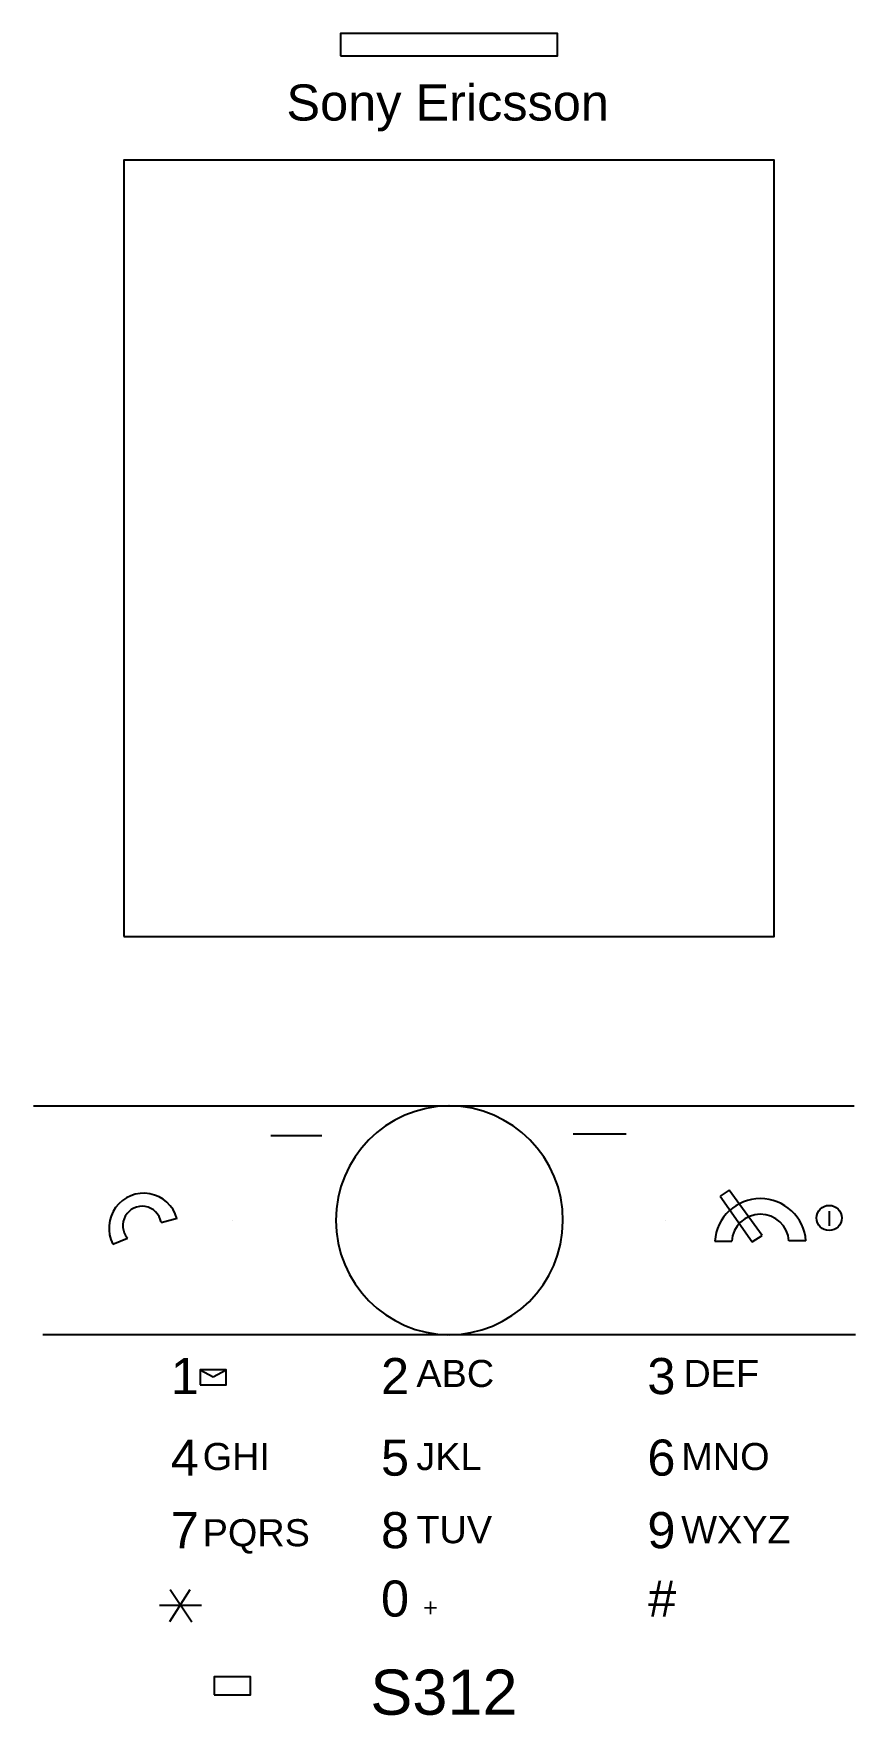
# Model space of a CAD drawing. Header units: inches. Extents: x 5.5 to 51, y 10.5 to 103.7.
import ezdxf

# ---------------------------------------------------------------- set-up
doc = ezdxf.new("R2010")
doc.units = ezdxf.units.IN
doc.header["$MEASUREMENT"] = 0
doc.styles.get("Standard").update_dxf_attribs({"font": 'arial.ttf'})

msp = doc.modelspace()

# ---------------------------------------------------------------- linework, layer by layer
for p, q in [((5.545, 44.285), (28.54, 44.285)), ((28.553, 44.285), (50.98, 44.285)), ((18.683, 42.644), (21.507, 42.644)), ((35.412, 42.73), (38.352, 42.73)), ((44.061, 39.608, 1), (43.555, 39.283, 1)), ((43.555, 39.283, 1), (45.322, 36.745, 1)), ((45.893, 37.109, 1), (44.061, 39.608, 1)), ((49.596, 38.453, 1), (49.596, 37.634, 1)), ((13.483, 38.047, 1), (12.605, 37.804, 1)), ((16.545, 37.942), (16.545, 37.942)), ((40.545, 37.942), (40.545, 37.942)), ((9.934, 36.629, 1), (10.737, 36.965, 1)), ((43.267, 36.79, 1), (44.2, 36.79, 1)), ((45.322, 36.745, 1), (45.893, 37.109, 1)), ((48.309, 36.801, 1), (47.367, 36.801, 1)), ((28.545, 31.6), (6.045, 31.6)), ((51.045, 31.599), (28.482, 31.601)), ((14.771, 29.669, 1), (15.477, 29.277, 1)), ((15.477, 29.277, 1), (16.213, 29.669, 1)), ((13.082, 15.723, 1), (14.218, 17.492, 1)), ((14.301, 15.684, 1), (13.107, 17.475, 1)), ((12.522, 16.637, 1), (14.836, 16.637, 1))]:
    msp.add_line(p, q)
for points in [[(22.545, 102.437), (34.545, 102.437), (34.545, 103.67), (22.545, 103.67)], [(10.545, 53.67), (46.545, 53.67), (46.545, 96.67), (10.545, 96.67)], [(15.545, 11.67), (17.545, 11.67), (17.545, 12.67), (15.545, 12.67)]]:
    msp.add_lwpolyline(points, close=True)
at = {"elevation": 1}
msp.add_lwpolyline([(14.771, 28.826), (16.213, 28.826), (16.213, 29.669), (14.771, 29.669)], close=True, dxfattribs=at)
msp.add_circle((49.593, 38.076, 1), 0.698)
for centre, radius, start, end in [((28.624, 37.944), 6.342, 90.75768, 269.28461), ((28.513, 37.943), 6.342, 269.72601, 89.63456), ((11.635, 37.521, 1), 1.921, 15.89354, 207.67647), ((45.788, 36.619, 1), 2.527, 4.1201, 176.11648), ((11.549, 37.655, 1), 1.066, 10.54291, 220.36938), ((45.784, 36.695, 1), 1.587, 3.82038, 176.5563)]:
    msp.add_arc(centre, radius, start, end)

# ---------------------------------------------------------------- texts
at = {"attachment_point": 1}
for s, width, insert, char_height in [('Sony Ericsson', 36.85267, (19.543, 100.857), 2), ('        1             2                 3', 44.65299, (6.927, 30.319, 1), 2), ('ABC                  DEF', 24.13813, (26.737, 30.213, 1), 1.5), ('        4             5                 6', 44.65299, (6.927, 25.803, 1), 2), ('                GHI', 22.5, (5.591, 25.614), 1.5), ('JKL                   MNO', 24.13813, (26.737, 25.613, 1), 1.5), ('        7             8                 9', 44.65299, (6.927, 21.785, 1), 2), ('TUV                  WXYZ', 24.13813, (26.737, 21.562, 1), 1.5), ('                PQRS', 22.5, (5.591, 21.393), 1.5), ('                       0 {\\H0.5x;+}               #', 44.65299, (6.927, 17.998, 1), 2), ('  S312', 14.73806, (22.244, 13.063), 2.5)]:
    msp.add_mtext_dynamic_manual_height_columns(s, width=width, gutter_width=12.5, heights=[0], dxfattribs=dict(at, insert=insert, char_height=char_height))

doc.saveas('drawing.dxf')
